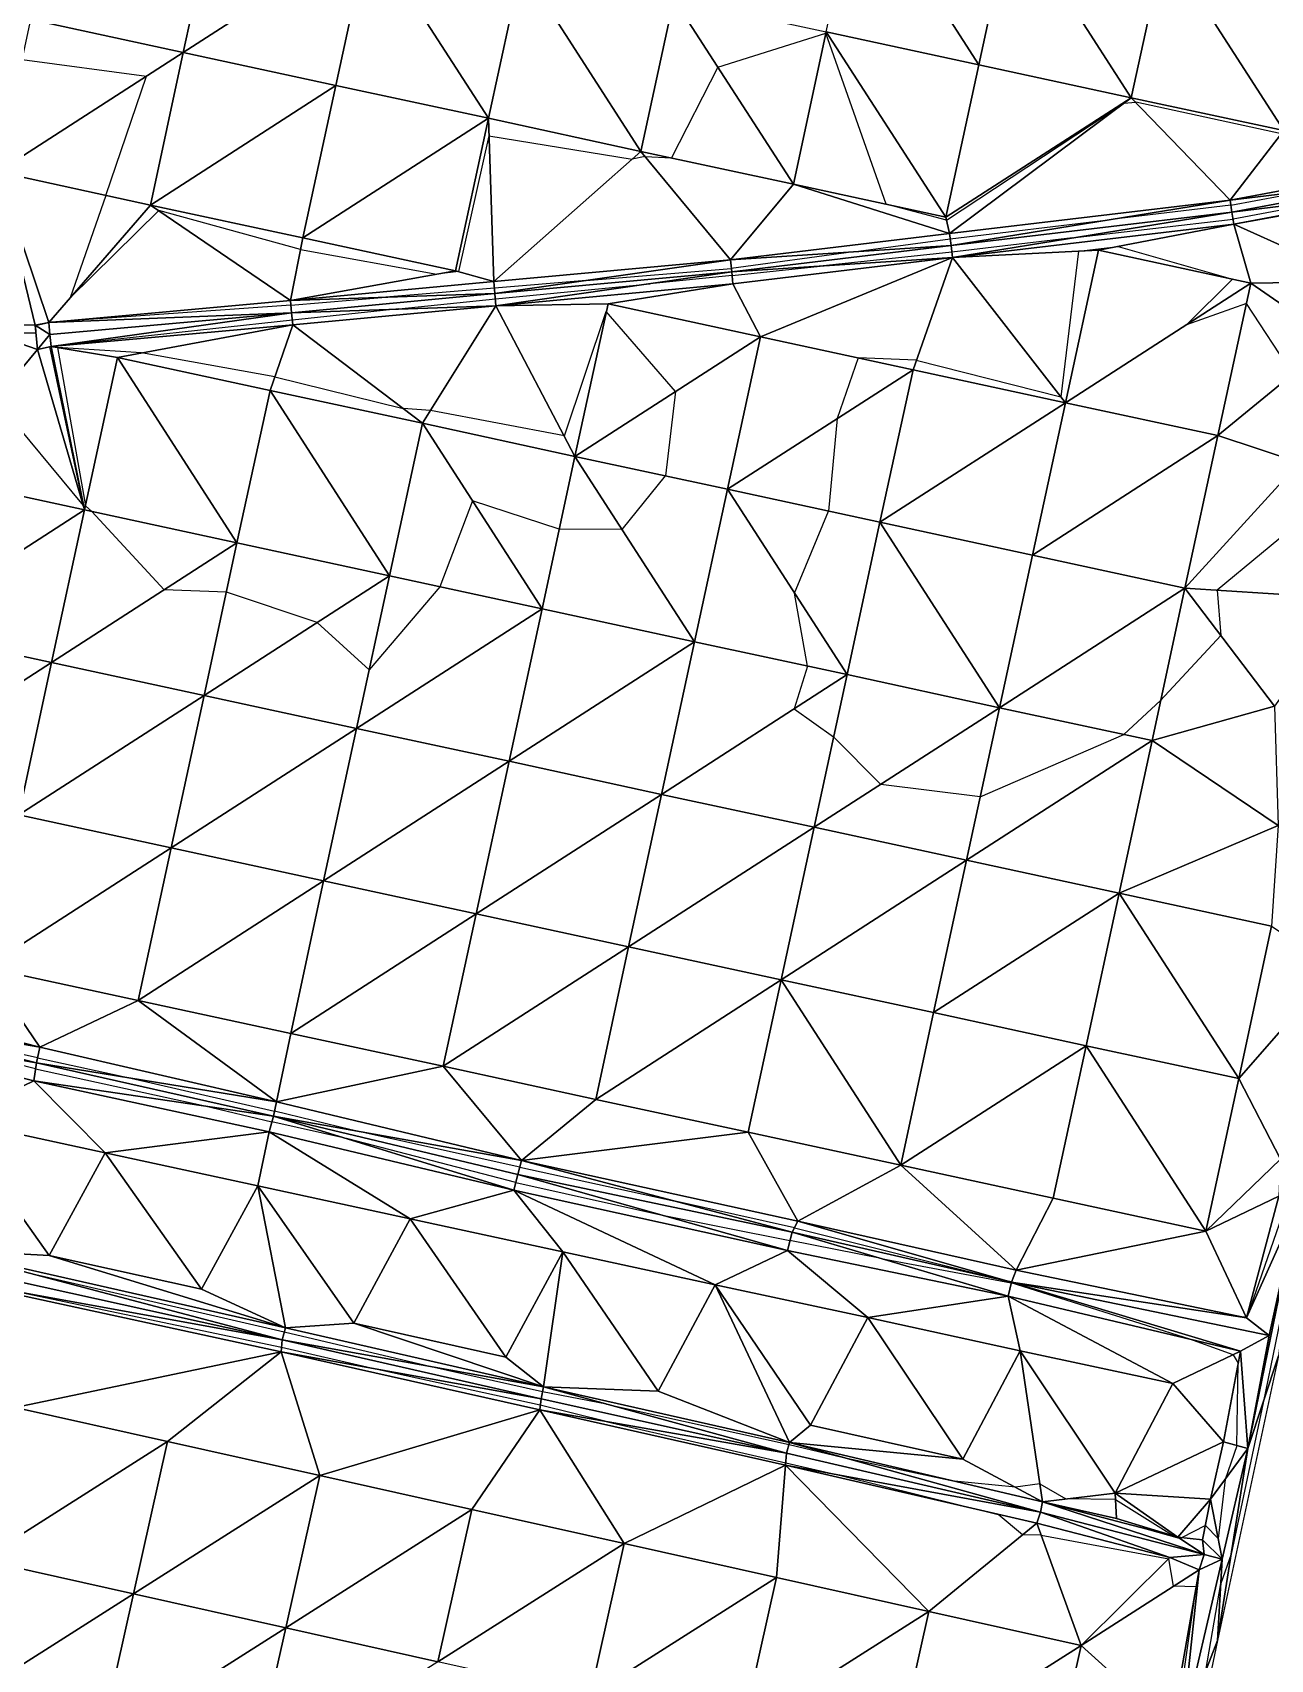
# Model space of a CAD drawing. Extents: x 452550 to 453808, y 451368 to 453069.
# Drawn here: x 453307 to 453386.4, y 452665.6 to 452769.9 of the extents above; entities that cross this region are included whole.
import ezdxf

# ---------------------------------------------------------------- set-up
doc = ezdxf.new("R2010")
doc.units = 0
doc.header["$LTSCALE"] = 0.35
doc.header["$MEASUREMENT"] = 0
doc.linetypes.add('DASHED', pattern=[5442.857143, 3628.571429, -1814.285714])
doc.layers.add('Default', color=42, linetype='Continuous', lineweight=25)
doc.layers.add('FPS_Contours-Minor', color=40, linetype='DASHED', lineweight=25)

msp = doc.modelspace()

# ---------------------------------------------------------------- linework, layer by layer
at = {"layer": 'Default', "color": 8, "linetype": 'Continuous', "lineweight": 25}
for points in [[(453357.9, 452769.94, 14), (453360.02, 452779.71, 13.99), (453367.68, 452767.82, 13.99)], [(453367.68, 452767.82, 13.99), (453360.02, 452779.71, 13.99), (453369.79, 452777.6, 14.01)], [(453316.69, 452768.61, 14), (453306.92, 452770.72, 14), (453318.81, 452778.38, 13.99)], [(453316.69, 452768.61, 14), (453318.81, 452778.38, 13.99), (453328.58, 452776.27, 13.98)], [(453367.68, 452767.82, 13.99), (453369.79, 452777.6, 14.01), (453377.45, 452765.71, 14)], [(453377.45, 452765.71, 14), (453369.79, 452777.6, 14.01), (453379.57, 452775.49, 13.99)], [(453326.47, 452766.5, 13.98), (453316.69, 452768.61, 14), (453328.58, 452776.27, 13.98)], [(453326.47, 452766.5, 13.98), (453328.58, 452776.27, 13.98), (453336.24, 452764.39, 13.98)], [(453336.24, 452764.39, 13.98), (453328.58, 452776.27, 13.98), (453338.36, 452774.16, 13.97)], [(453377.45, 452765.71, 14), (453379.57, 452775.49, 13.99), (453387.23, 452763.6, 14)], [(453387.23, 452763.6, 14), (453379.57, 452775.49, 13.99), (453389.34, 452773.37, 13.99)], [(453336.24, 452764.39, 13.98), (453338.36, 452774.16, 13.97), (453346.02, 452762.27, 13.99)], [(453346.02, 452762.27, 13.99), (453338.36, 452774.16, 13.97), (453348.13, 452772.05, 13.98)], [(453346.02, 452762.27, 13.99), (453348.13, 452772.05, 13.98), (453355.79, 452760.16, 14.03)], [(453355.79, 452760.16, 14.03), (453348.13, 452772.05, 13.98), (453357.9, 452769.94, 14)], [(453304.81, 452760.95, 14.01), (453306.92, 452770.72, 14), (453316.69, 452768.61, 14)], [(453355.79, 452760.16, 14.03), (453357.9, 452769.94, 14), (453365.57, 452758.05, 13.98)], [(453365.57, 452758.05, 13.98), (453357.9, 452769.94, 14), (453367.68, 452767.82, 13.99)], [(453314.58, 452758.83, 13.99), (453304.81, 452760.95, 14.01), (453316.69, 452768.61, 14)], [(453314.58, 452758.83, 13.99), (453316.69, 452768.61, 14), (453326.47, 452766.5, 13.98)], [(453365.57, 452758.05, 13.98), (453367.68, 452767.82, 13.99), (453377.45, 452765.71, 14)], [(453324.36, 452756.72, 13.98), (453314.58, 452758.83, 13.99), (453326.47, 452766.5, 13.98)], [(453324.36, 452756.72, 13.98), (453326.47, 452766.5, 13.98), (453336.24, 452764.39, 13.98)], [(453365.8, 452757.01, 14.1), (453365.57, 452758.05, 13.98), (453377.45, 452765.71, 14)], [(453377.45, 452765.71, 14), (453383.78, 452759.15, 14.1), (453365.8, 452757.01, 14.1)], [(453377.45, 452765.71, 14), (453387.23, 452763.6, 14), (453383.78, 452759.15, 14.1)], [(453334.13, 452754.61, 13.99), (453324.36, 452756.72, 13.98), (453336.24, 452764.39, 13.98)], [(453334.13, 452754.61, 13.99), (453336.24, 452764.39, 13.98), (453336.59, 452753.93, 14.13)], [(453336.24, 452764.39, 13.98), (453346.02, 452762.27, 13.99), (453336.59, 452753.93, 14.13)], [(453387.23, 452763.6, 14), (453395.67, 452761.37, 14.1), (453383.78, 452759.15, 14.1)], [(453336.59, 452753.93, 14.13), (453346.02, 452762.27, 13.99), (453351.76, 452755.32, 14.16)], [(453346.02, 452762.27, 13.99), (453355.79, 452760.16, 14.03), (453351.76, 452755.32, 14.16)], [(453395.67, 452761.37, 14.1), (453395.83, 452760.6, 13.87), (453383.78, 452759.15, 14.1)], [(453302.7, 452751.17, 14.01), (453304.81, 452760.95, 14.01), (453307.19, 452751.13, 14.01)], [(453304.81, 452760.95, 14.01), (453314.58, 452758.83, 13.99), (453308.07, 452751.31, 14)], [(453304.81, 452760.95, 14.01), (453308.07, 452751.31, 14), (453307.19, 452751.13, 14.01)], [(453395.83, 452760.6, 13.87), (453383.9, 452758.38, 13.87), (453383.78, 452759.15, 14.1)], [(453383.9, 452758.38, 13.87), (453395.83, 452760.6, 13.87), (453395.99, 452759.84, 14.1)], [(453355.79, 452760.16, 14.03), (453365.8, 452757.01, 14.1), (453351.76, 452755.32, 14.16)], [(453355.79, 452760.16, 14.03), (453365.57, 452758.05, 13.98), (453365.8, 452757.01, 14.1)], [(453384.02, 452757.61, 14.1), (453383.9, 452758.38, 13.87), (453395.99, 452759.84, 14.1)], [(453393.04, 452759.22, 13.97), (453384.02, 452757.61, 14.1), (453395.99, 452759.84, 14.1)], [(453314.58, 452758.83, 13.99), (453323.56, 452752.71, 14.09), (453308.07, 452751.31, 14)], [(453314.58, 452758.83, 13.99), (453324.36, 452756.72, 13.98), (453323.56, 452752.71, 14.09)], [(453383.78, 452759.15, 14.1), (453365.9, 452756.24, 13.87), (453365.8, 452757.01, 14.1)], [(453383.78, 452759.15, 14.1), (453383.9, 452758.38, 13.87), (453365.9, 452756.24, 13.87)], [(453365.99, 452755.46, 14.1), (453365.9, 452756.24, 13.87), (453383.9, 452758.38, 13.87)], [(453365.99, 452755.46, 14.1), (453383.9, 452758.38, 13.87), (453384.02, 452757.61, 14.1)], [(453393.04, 452759.22, 13.97), (453392.19, 452753.93, 14.01), (453384.02, 452757.61, 14.1)], [(453375.34, 452755.94, 13.98), (453365.99, 452755.46, 14.1), (453384.02, 452757.61, 14.1)], [(453385.12, 452753.83, 14), (453375.34, 452755.94, 13.98), (453384.02, 452757.61, 14.1)], [(453392.19, 452753.93, 14.01), (453385.12, 452753.83, 14), (453384.02, 452757.61, 14.1)], [(453324.36, 452756.72, 13.98), (453334.13, 452754.61, 13.99), (453323.56, 452752.71, 14.09)], [(453365.8, 452757.01, 14.1), (453365.9, 452756.24, 13.87), (453351.76, 452755.32, 14.16)], [(453365.9, 452756.24, 13.87), (453351.84, 452754.54, 13.93), (453351.76, 452755.32, 14.16)], [(453351.84, 452754.54, 13.93), (453365.9, 452756.24, 13.87), (453365.99, 452755.46, 14.1)], [(453336.66, 452753.16, 13.9), (453336.59, 452753.93, 14.13), (453351.76, 452755.32, 14.16)], [(453336.66, 452753.16, 13.9), (453351.76, 452755.32, 14.16), (453351.84, 452754.54, 13.93)], [(453351.92, 452753.77, 14.16), (453351.84, 452754.54, 13.93), (453365.99, 452755.46, 14.1)], [(453353.68, 452750.39, 14.02), (453351.92, 452753.77, 14.16), (453365.99, 452755.46, 14.1)], [(453363.46, 452748.27, 13.99), (453353.68, 452750.39, 14.02), (453365.99, 452755.46, 14.1)], [(453373.23, 452746.16, 14), (453363.46, 452748.27, 13.99), (453365.99, 452755.46, 14.1)], [(453375.34, 452755.94, 13.98), (453373.23, 452746.16, 14), (453365.99, 452755.46, 14.1)], [(453373.23, 452746.16, 14), (453375.34, 452755.94, 13.98), (453385.12, 452753.83, 14)], [(453334.13, 452754.61, 13.99), (453336.59, 452753.93, 14.13), (453323.56, 452752.71, 14.09)], [(453336.73, 452752.38, 14.13), (453336.66, 452753.16, 13.9), (453351.84, 452754.54, 13.93)], [(453336.73, 452752.38, 14.13), (453351.84, 452754.54, 13.93), (453351.92, 452753.77, 14.16)], [(453336.59, 452753.93, 14.13), (453336.66, 452753.16, 13.9), (453323.56, 452752.71, 14.09)], [(453336.66, 452753.16, 13.9), (453323.63, 452751.93, 13.86), (453323.56, 452752.71, 14.09)], [(453336.73, 452752.38, 14.13), (453323.63, 452751.93, 13.86), (453336.66, 452753.16, 13.9)], [(453343.91, 452752.5, 14), (453336.73, 452752.38, 14.13), (453351.92, 452753.77, 14.16)], [(453353.68, 452750.39, 14.02), (453343.91, 452752.5, 14), (453351.92, 452753.77, 14.16)], [(453383, 452744.05, 13.99), (453373.23, 452746.16, 14), (453385.12, 452753.83, 14)], [(453383, 452744.05, 13.99), (453385.12, 452753.83, 14), (453390.43, 452750.15, 14.01)], [(453390.43, 452750.15, 14.01), (453385.12, 452753.83, 14), (453392.19, 452753.93, 14.01)], [(453323.56, 452752.71, 14.09), (453323.63, 452751.93, 13.86), (453308.07, 452751.31, 14)], [(453336.73, 452752.38, 14.13), (453323.7, 452751.16, 14.09), (453323.63, 452751.93, 13.86)], [(453336.73, 452752.38, 14.13), (453332.02, 452744.84, 13.98), (453323.7, 452751.16, 14.09)], [(453341.79, 452742.72, 13.98), (453332.02, 452744.84, 13.98), (453336.73, 452752.38, 14.13)], [(453343.91, 452752.5, 14), (453341.79, 452742.72, 13.98), (453336.73, 452752.38, 14.13)], [(453341.79, 452742.72, 13.98), (453343.91, 452752.5, 14), (453353.68, 452750.39, 14.02)], [(453300.58, 452741.4, 14.02), (453302.7, 452751.17, 14.01), (453307.35, 452749.57, 13.99)], [(453302.7, 452751.17, 14.01), (453307.19, 452751.13, 14.01), (453307.35, 452749.57, 13.99)], [(453308.07, 452751.31, 14), (453308.14, 452750.54, 13.77), (453307.19, 452751.13, 14.01)], [(453307.19, 452751.13, 14.01), (453308.14, 452750.54, 13.77), (453307.35, 452749.57, 13.99)], [(453323.63, 452751.93, 13.86), (453308.14, 452750.54, 13.77), (453308.07, 452751.31, 14)], [(453308.21, 452749.76, 14), (453308.14, 452750.54, 13.77), (453323.63, 452751.93, 13.86)], [(453308.21, 452749.76, 14), (453323.63, 452751.93, 13.86), (453323.7, 452751.16, 14.09)], [(453312.47, 452749.06, 13.99), (453308.21, 452749.76, 14), (453323.7, 452751.16, 14.09)], [(453322.25, 452746.95, 13.98), (453312.47, 452749.06, 13.99), (453323.7, 452751.16, 14.09)], [(453332.02, 452744.84, 13.98), (453322.25, 452746.95, 13.98), (453323.7, 452751.16, 14.09)], [(453307.35, 452749.57, 13.99), (453308.14, 452750.54, 13.77), (453308.21, 452749.76, 14)], [(453351.57, 452740.61, 14.01), (453341.79, 452742.72, 13.98), (453353.68, 452750.39, 14.02)], [(453351.57, 452740.61, 14.01), (453353.68, 452750.39, 14.02), (453363.46, 452748.27, 13.99)], [(453388.22, 452742.33, 13.96), (453383, 452744.05, 13.99), (453390.43, 452750.15, 14.01)], [(453310.36, 452739.29, 14), (453300.58, 452741.4, 14.02), (453307.35, 452749.57, 13.99)], [(453310.36, 452739.29, 14), (453307.35, 452749.57, 13.99), (453308.21, 452749.76, 14)], [(453312.47, 452749.06, 13.99), (453310.36, 452739.29, 14), (453308.21, 452749.76, 14)], [(453310.36, 452739.29, 14), (453312.47, 452749.06, 13.99), (453320.13, 452737.17, 13.99)], [(453320.13, 452737.17, 13.99), (453312.47, 452749.06, 13.99), (453322.25, 452746.95, 13.98)], [(453361.34, 452738.5, 13.99), (453351.57, 452740.61, 14.01), (453363.46, 452748.27, 13.99)], [(453361.34, 452738.5, 13.99), (453363.46, 452748.27, 13.99), (453373.23, 452746.16, 14)], [(453320.13, 452737.17, 13.99), (453322.25, 452746.95, 13.98), (453329.91, 452735.06, 13.99)], [(453329.91, 452735.06, 13.99), (453322.25, 452746.95, 13.98), (453332.02, 452744.84, 13.98)], [(453371.12, 452736.39, 13.99), (453361.34, 452738.5, 13.99), (453373.23, 452746.16, 14)], [(453371.12, 452736.39, 13.99), (453373.23, 452746.16, 14), (453383, 452744.05, 13.99)], [(453329.91, 452735.06, 13.99), (453332.02, 452744.84, 13.98), (453339.68, 452732.95, 14.02)], [(453339.68, 452732.95, 14.02), (453332.02, 452744.84, 13.98), (453341.79, 452742.72, 13.98)], [(453380.89, 452734.28, 13.98), (453371.12, 452736.39, 13.99), (453383, 452744.05, 13.99)], [(453380.89, 452734.28, 13.98), (453383, 452744.05, 13.99), (453388.22, 452742.33, 13.96)], [(453339.68, 452732.95, 14.02), (453341.79, 452742.72, 13.98), (453349.46, 452730.84, 14.03)], [(453349.46, 452730.84, 14.03), (453341.79, 452742.72, 13.98), (453351.57, 452740.61, 14.01)], [(453391.57, 452733.6, 14.07), (453380.89, 452734.28, 13.98), (453388.22, 452742.33, 13.96)], [(453298.47, 452731.62, 14.04), (453300.58, 452741.4, 14.02), (453310.36, 452739.29, 14)], [(453349.46, 452730.84, 14.03), (453351.57, 452740.61, 14.01), (453359.23, 452728.73, 13.99)], [(453359.23, 452728.73, 13.99), (453351.57, 452740.61, 14.01), (453361.34, 452738.5, 13.99)], [(453308.25, 452729.51, 14.01), (453298.47, 452731.62, 14.04), (453310.36, 452739.29, 14)], [(453308.25, 452729.51, 14.01), (453310.36, 452739.29, 14), (453320.13, 452737.17, 13.99)], [(453359.23, 452728.73, 13.99), (453361.34, 452738.5, 13.99), (453369.01, 452726.61, 13.97)], [(453369.01, 452726.61, 13.97), (453361.34, 452738.5, 13.99), (453371.12, 452736.39, 13.99)], [(453318.02, 452727.4, 14.02), (453308.25, 452729.51, 14.01), (453320.13, 452737.17, 13.99)], [(453318.02, 452727.4, 14.02), (453320.13, 452737.17, 13.99), (453329.91, 452735.06, 13.99)], [(453369.01, 452726.61, 13.97), (453371.12, 452736.39, 13.99), (453380.89, 452734.28, 13.98)], [(453327.8, 452725.29, 14.01), (453318.02, 452727.4, 14.02), (453329.91, 452735.06, 13.99)], [(453327.8, 452725.29, 14.01), (453329.91, 452735.06, 13.99), (453339.68, 452732.95, 14.02)], [(453378.78, 452724.5, 14.01), (453369.01, 452726.61, 13.97), (453380.89, 452734.28, 13.98)], [(453378.78, 452724.5, 14.01), (453380.89, 452734.28, 13.98), (453386.62, 452726.71, 14.03)], [(453380.89, 452734.28, 13.98), (453391.57, 452733.6, 14.07), (453386.62, 452726.71, 14.03)], [(453337.57, 452723.18, 14.02), (453327.8, 452725.29, 14.01), (453339.68, 452732.95, 14.02)], [(453337.57, 452723.18, 14.02), (453339.68, 452732.95, 14.02), (453349.46, 452730.84, 14.03)], [(453296.36, 452721.85, 14.02), (453298.47, 452731.62, 14.04), (453308.25, 452729.51, 14.01)], [(453347.34, 452721.06, 14.03), (453337.57, 452723.18, 14.02), (453349.46, 452730.84, 14.03)], [(453347.34, 452721.06, 14.03), (453349.46, 452730.84, 14.03), (453359.23, 452728.73, 13.99)], [(453306.14, 452719.74, 14.01), (453296.36, 452721.85, 14.02), (453308.25, 452729.51, 14.01)], [(453306.14, 452719.74, 14.01), (453308.25, 452729.51, 14.01), (453318.02, 452727.4, 14.02)], [(453357.12, 452718.95, 14.02), (453347.34, 452721.06, 14.03), (453359.23, 452728.73, 13.99)], [(453357.12, 452718.95, 14.02), (453359.23, 452728.73, 13.99), (453369.01, 452726.61, 13.97)], [(453315.91, 452717.63, 14.02), (453306.14, 452719.74, 14.01), (453318.02, 452727.4, 14.02)], [(453315.91, 452717.63, 14.02), (453318.02, 452727.4, 14.02), (453327.8, 452725.29, 14.01)], [(453366.89, 452716.84, 14.02), (453357.12, 452718.95, 14.02), (453369.01, 452726.61, 13.97)], [(453366.89, 452716.84, 14.02), (453369.01, 452726.61, 13.97), (453378.78, 452724.5, 14.01)], [(453386.87, 452719.07, 14.03), (453378.78, 452724.5, 14.01), (453386.62, 452726.71, 14.03)], [(453325.68, 452715.51, 14), (453315.91, 452717.63, 14.02), (453327.8, 452725.29, 14.01)], [(453325.68, 452715.51, 14), (453327.8, 452725.29, 14.01), (453337.57, 452723.18, 14.02)], [(453376.67, 452714.73, 14.02), (453366.89, 452716.84, 14.02), (453378.78, 452724.5, 14.01)], [(453376.67, 452714.73, 14.02), (453378.78, 452724.5, 14.01), (453386.87, 452719.07, 14.03)], [(453335.46, 452713.4, 14.04), (453325.68, 452715.51, 14), (453337.57, 452723.18, 14.02)], [(453335.46, 452713.4, 14.04), (453337.57, 452723.18, 14.02), (453347.34, 452721.06, 14.03)], [(453345.23, 452711.29, 14.02), (453335.46, 452713.4, 14.04), (453347.34, 452721.06, 14.03)], [(453345.23, 452711.29, 14.02), (453347.34, 452721.06, 14.03), (453357.12, 452718.95, 14.02)], [(453304.02, 452709.96, 14.12), (453306.14, 452719.74, 14.01), (453315.91, 452717.63, 14.02)], [(453355.01, 452709.18, 14.03), (453345.23, 452711.29, 14.02), (453357.12, 452718.95, 14.02)], [(453355.01, 452709.18, 14.03), (453357.12, 452718.95, 14.02), (453366.89, 452716.84, 14.02)], [(453386.44, 452712.62, 14.02), (453376.67, 452714.73, 14.02), (453386.87, 452719.07, 14.03)], [(453313.8, 452707.85, 14.1), (453304.02, 452709.96, 14.12), (453315.91, 452717.63, 14.02)], [(453313.8, 452707.85, 14.1), (453315.91, 452717.63, 14.02), (453325.68, 452715.51, 14)], [(453364.78, 452707.07, 14.01), (453355.01, 452709.18, 14.03), (453366.89, 452716.84, 14.02)], [(453364.78, 452707.07, 14.01), (453366.89, 452716.84, 14.02), (453376.67, 452714.73, 14.02)], [(453323.57, 452705.74, 14.1), (453313.8, 452707.85, 14.1), (453325.68, 452715.51, 14)], [(453323.57, 452705.74, 14.1), (453325.68, 452715.51, 14), (453335.46, 452713.4, 14.04)], [(453374.56, 452704.95, 14.03), (453364.78, 452707.07, 14.01), (453376.67, 452714.73, 14.02)], [(453374.56, 452704.95, 14.03), (453376.67, 452714.73, 14.02), (453384.33, 452702.84, 14.03)], [(453384.33, 452702.84, 14.03), (453376.67, 452714.73, 14.02), (453386.44, 452712.62, 14.02)], [(453333.35, 452703.63, 14.11), (453323.57, 452705.74, 14.1), (453335.46, 452713.4, 14.04)], [(453333.35, 452703.63, 14.11), (453335.46, 452713.4, 14.04), (453345.23, 452711.29, 14.02)], [(453384.33, 452702.84, 14.03), (453386.44, 452712.62, 14.02), (453390.51, 452709.89, 14.08)], [(453343.12, 452701.51, 14.11), (453333.35, 452703.63, 14.11), (453345.23, 452711.29, 14.02)], [(453343.12, 452701.51, 14.11), (453345.23, 452711.29, 14.02), (453355.01, 452709.18, 14.03)], [(453293.4, 452708.45, 14.07), (453304.02, 452709.96, 14.12), (453307.5, 452704.85, 14.07)], [(453304.02, 452709.96, 14.12), (453313.8, 452707.85, 14.1), (453307.5, 452704.85, 14.07)], [(453387.02, 452697.68, 14.06), (453384.33, 452702.84, 14.03), (453390.51, 452709.89, 14.08)], [(453293.18, 452707.34, 13.99), (453293.4, 452708.45, 14.07), (453307.5, 452704.85, 14.07)], [(453352.9, 452699.4, 14.1), (453343.12, 452701.51, 14.11), (453355.01, 452709.18, 14.03)], [(453352.9, 452699.4, 14.1), (453355.01, 452709.18, 14.03), (453362.67, 452697.29, 14.11)], [(453362.67, 452697.29, 14.11), (453355.01, 452709.18, 14.03), (453364.78, 452707.07, 14.01)], [(453292.96, 452706.28, 14.06), (453293.18, 452707.34, 13.99), (453307.28, 452703.86, 13.97)], [(453307.5, 452704.85, 14.07), (453307.28, 452703.86, 13.97), (453293.18, 452707.34, 13.99)], [(453307.5, 452704.85, 14.07), (453313.8, 452707.85, 14.1), (453322.67, 452701.35, 14.05)], [(453313.8, 452707.85, 14.1), (453323.57, 452705.74, 14.1), (453322.67, 452701.35, 14.05)], [(453307.1, 452702.7, 14.06), (453301.91, 452700.19, 14.11), (453292.96, 452706.28, 14.06)], [(453307.28, 452703.86, 13.97), (453307.1, 452702.7, 14.06), (453292.96, 452706.28, 14.06)], [(453362.67, 452697.29, 14.11), (453364.78, 452707.07, 14.01), (453374.56, 452704.95, 14.03)], [(453323.57, 452705.74, 14.1), (453333.35, 452703.63, 14.11), (453322.67, 452701.35, 14.05)], [(453307.28, 452703.86, 13.97), (453307.5, 452704.85, 14.07), (453322.67, 452701.35, 14.05)], [(453372.44, 452695.18, 14.1), (453362.67, 452697.29, 14.11), (453374.56, 452704.95, 14.03)], [(453372.44, 452695.18, 14.1), (453374.56, 452704.95, 14.03), (453382.22, 452693.07, 14.14)], [(453382.22, 452693.07, 14.14), (453374.56, 452704.95, 14.03), (453384.33, 452702.84, 14.03)], [(453307.1, 452702.7, 14.06), (453307.28, 452703.86, 13.97), (453322.47, 452700.44, 13.97)], [(453322.67, 452701.35, 14.05), (453322.47, 452700.44, 13.97), (453307.28, 452703.86, 13.97)], [(453322.67, 452701.35, 14.05), (453333.35, 452703.63, 14.11), (453338.36, 452697.59, 14.06)], [(453333.35, 452703.63, 14.11), (453343.12, 452701.51, 14.11), (453338.36, 452697.59, 14.06)], [(453311.69, 452698.08, 14.11), (453301.91, 452700.19, 14.11), (453307.1, 452702.7, 14.06)], [(453322.2, 452699.42, 14.05), (453311.69, 452698.08, 14.11), (453307.1, 452702.7, 14.06)], [(453322.47, 452700.44, 13.97), (453322.2, 452699.42, 14.05), (453307.1, 452702.7, 14.06)], [(453382.22, 452693.07, 14.14), (453384.33, 452702.84, 14.03), (453387.02, 452697.68, 14.06)], [(453322.47, 452700.44, 13.97), (453322.67, 452701.35, 14.05), (453338.36, 452697.59, 14.06)], [(453338.36, 452697.59, 14.06), (453343.12, 452701.51, 14.11), (453352.9, 452699.4, 14.1)], [(453301.91, 452700.19, 14.11), (453308.09, 452691.51, 14.06), (453301.06, 452691.88, 14.02)], [(453308.09, 452691.51, 14.06), (453301.91, 452700.19, 14.11), (453311.69, 452698.08, 14.11)], [(453322.47, 452700.44, 13.97), (453337.87, 452695.69, 14.06), (453322.2, 452699.42, 14.05)], [(453322.47, 452700.44, 13.97), (453338.14, 452696.7, 13.94), (453337.87, 452695.69, 14.06)], [(453338.36, 452697.59, 14.06), (453338.14, 452696.7, 13.94), (453322.47, 452700.44, 13.97)], [(453321.46, 452695.96, 14.1), (453311.69, 452698.08, 14.11), (453322.2, 452699.42, 14.05)], [(453331.23, 452693.85, 14.12), (453321.46, 452695.96, 14.1), (453322.2, 452699.42, 14.05)], [(453337.87, 452695.69, 14.06), (453331.23, 452693.85, 14.12), (453322.2, 452699.42, 14.05)], [(453338.36, 452697.59, 14.06), (453352.9, 452699.4, 14.1), (453356.08, 452693.7, 14.06)], [(453352.9, 452699.4, 14.1), (453362.67, 452697.29, 14.11), (453356.08, 452693.7, 14.06)], [(453317.85, 452689.34, 14.05), (453308.09, 452691.51, 14.06), (453311.69, 452698.08, 14.11)], [(453317.85, 452689.34, 14.05), (453311.69, 452698.08, 14.11), (453321.46, 452695.96, 14.1)], [(453355.71, 452692.99, 13.96), (453338.14, 452696.7, 13.94), (453338.36, 452697.59, 14.06)], [(453355.71, 452692.99, 13.96), (453338.36, 452697.59, 14.06), (453356.08, 452693.7, 14.06)], [(453356.08, 452693.7, 14.06), (453362.67, 452697.29, 14.11), (453370.07, 452690.56, 14.07)], [(453362.67, 452697.29, 14.11), (453372.44, 452695.18, 14.1), (453370.07, 452690.56, 14.07)], [(453382.22, 452693.07, 14.14), (453387.02, 452697.68, 14.06), (453386.9, 452695.31, 14.09)], [(453317.85, 452689.34, 14.05), (453321.46, 452695.96, 14.1), (453323.23, 452686.86, 14.03)], [(453321.46, 452695.96, 14.1), (453327.61, 452687.16, 14.05), (453323.23, 452686.86, 14.03)], [(453327.61, 452687.16, 14.05), (453321.46, 452695.96, 14.1), (453331.23, 452693.85, 14.12)], [(453341.01, 452691.74, 14.1), (453331.23, 452693.85, 14.12), (453337.87, 452695.69, 14.06)], [(453338.14, 452696.7, 13.94), (453355.41, 452691.82, 14.05), (453337.87, 452695.69, 14.06)], [(453355.41, 452691.82, 14.05), (453350.78, 452689.63, 14.11), (453337.87, 452695.69, 14.06)], [(453350.78, 452689.63, 14.11), (453341.01, 452691.74, 14.1), (453337.87, 452695.69, 14.06)], [(453338.14, 452696.7, 13.94), (453355.71, 452692.99, 13.96), (453355.41, 452691.82, 14.05)], [(453372.44, 452695.18, 14.1), (453382.22, 452693.07, 14.14), (453370.07, 452690.56, 14.07)], [(453382.22, 452693.07, 14.14), (453386.9, 452695.31, 14.09), (453384.84, 452687.5, 14)], [(453386.9, 452695.31, 14.09), (453388.15, 452694.88, 13.9), (453384.84, 452687.5, 14)], [(453388.15, 452694.88, 13.9), (453386.29, 452686.37, 13.9), (453384.84, 452687.5, 14)], [(453386.29, 452686.37, 13.9), (453388.15, 452694.88, 13.9), (453384.91, 452679.13, 13.91)], [(453388.15, 452694.88, 13.9), (453386.89, 452685.08, 14.09), (453384.91, 452679.13, 13.91)], [(453337.37, 452684.98, 14.04), (453327.61, 452687.16, 14.05), (453331.23, 452693.85, 14.12)], [(453337.37, 452684.98, 14.04), (453331.23, 452693.85, 14.12), (453341.01, 452691.74, 14.1)], [(453369.76, 452689.79, 14), (453355.71, 452692.99, 13.96), (453356.08, 452693.7, 14.06)], [(453369.76, 452689.79, 14), (453356.08, 452693.7, 14.06), (453370.07, 452690.56, 14.07)], [(453355.71, 452692.99, 13.96), (453369.55, 452688.9, 14.06), (453355.41, 452691.82, 14.05)], [(453355.71, 452692.99, 13.96), (453369.76, 452689.79, 14), (453369.55, 452688.9, 14.06)], [(453370.07, 452690.56, 14.07), (453382.22, 452693.07, 14.14), (453384.84, 452687.5, 14)], [(453323.02, 452686.09, 13.95), (453300.85, 452691, 13.94), (453301.06, 452691.88, 14.02)], [(453323.23, 452686.86, 14.03), (453323.02, 452686.09, 13.95), (453301.06, 452691.88, 14.02)], [(453308.09, 452691.51, 14.06), (453323.23, 452686.86, 14.03), (453301.06, 452691.88, 14.02)], [(453308.09, 452691.51, 14.06), (453317.85, 452689.34, 14.05), (453323.23, 452686.86, 14.03)], [(453337.37, 452684.98, 14.04), (453341.01, 452691.74, 14.1), (453339.77, 452683.08, 14.04)], [(453341.01, 452691.74, 14.1), (453347.13, 452682.8, 14.06), (453339.77, 452683.08, 14.04)], [(453347.13, 452682.8, 14.06), (453341.01, 452691.74, 14.1), (453350.78, 452689.63, 14.11)], [(453360.56, 452687.52, 14.08), (453350.78, 452689.63, 14.11), (453355.41, 452691.82, 14.05)], [(453369.55, 452688.9, 14.06), (453360.56, 452687.52, 14.08), (453355.41, 452691.82, 14.05)], [(453300.78, 452690.13, 14.02), (453300.85, 452691, 13.94), (453323.02, 452686.09, 13.95)], [(453369.76, 452689.79, 14), (453370.07, 452690.56, 14.07), (453384.84, 452687.5, 14)], [(453300.78, 452690.13, 14.02), (453323.02, 452686.09, 13.95), (453322.96, 452685.32, 14.03)], [(453305.91, 452681.75, 14.07), (453300.78, 452690.13, 14.02), (453322.96, 452685.32, 14.03)], [(453347.13, 452682.8, 14.06), (453350.78, 452689.63, 14.11), (453355.54, 452679.52, 14.03)], [(453350.78, 452689.63, 14.11), (453356.89, 452680.62, 14.04), (453355.54, 452679.52, 14.03)], [(453356.89, 452680.62, 14.04), (453350.78, 452689.63, 14.11), (453360.56, 452687.52, 14.08)], [(453369.76, 452689.79, 14), (453384.44, 452685.37, 13.98), (453369.55, 452688.9, 14.06)], [(453386.29, 452686.37, 13.9), (453384.44, 452685.37, 13.98), (453369.76, 452689.79, 14)], [(453384.84, 452687.5, 14), (453386.29, 452686.37, 13.9), (453369.76, 452689.79, 14)], [(453370.33, 452685.4, 14.1), (453360.56, 452687.52, 14.08), (453369.55, 452688.9, 14.06)], [(453380.11, 452683.29, 14.14), (453370.33, 452685.4, 14.1), (453369.55, 452688.9, 14.06)], [(453384.44, 452685.37, 13.98), (453380.11, 452683.29, 14.14), (453369.55, 452688.9, 14.06)], [(453366.65, 452678.45, 14.03), (453356.89, 452680.62, 14.04), (453360.56, 452687.52, 14.08)], [(453366.65, 452678.45, 14.03), (453360.56, 452687.52, 14.08), (453370.33, 452685.4, 14.1)], [(453339.77, 452683.08, 14.04), (453323.02, 452686.09, 13.95), (453323.23, 452686.86, 14.03)], [(453327.61, 452687.16, 14.05), (453339.77, 452683.08, 14.04), (453323.23, 452686.86, 14.03)], [(453327.61, 452687.16, 14.05), (453337.37, 452684.98, 14.04), (453339.77, 452683.08, 14.04)], [(453384.91, 452679.13, 13.91), (453384.44, 452685.37, 13.98), (453386.29, 452686.37, 13.9)], [(453322.96, 452685.32, 14.03), (453315.67, 452679.58, 14.08), (453305.91, 452681.75, 14.07)], [(453325.43, 452677.4, 14.07), (453315.67, 452679.58, 14.08), (453322.96, 452685.32, 14.03)], [(453322.96, 452685.32, 14.03), (453323.02, 452686.09, 13.95), (453339.63, 452682.32, 13.94)], [(453322.96, 452685.32, 14.03), (453339.63, 452682.32, 13.94), (453339.53, 452681.61, 14.04)], [(453325.43, 452677.4, 14.07), (453322.96, 452685.32, 14.03), (453339.53, 452681.61, 14.04)], [(453339.77, 452683.08, 14.04), (453339.63, 452682.32, 13.94), (453323.02, 452686.09, 13.95)], [(453366.65, 452678.45, 14.03), (453370.33, 452685.4, 14.1), (453371.76, 452675.72, 13.99)], [(453376.41, 452676.27, 14.03), (453370.33, 452685.4, 14.1), (453380.11, 452683.29, 14.14)], [(453370.33, 452685.4, 14.1), (453376.41, 452676.27, 14.03), (453371.76, 452675.72, 13.99)], [(453383.35, 452679.55, 14.11), (453380.11, 452683.29, 14.14), (453384.44, 452685.37, 13.98)], [(453384.91, 452679.13, 13.91), (453383.35, 452679.55, 14.11), (453384.44, 452685.37, 13.98)], [(453386.89, 452685.08, 14.09), (453382.98, 452666.83, 14.07), (453384.91, 452679.13, 13.91)], [(453376.41, 452676.27, 14.03), (453380.11, 452683.29, 14.14), (453383.35, 452679.55, 14.11)], [(453339.53, 452681.61, 14.04), (453339.63, 452682.32, 13.94), (453355.35, 452678.83, 13.89)], [(453355.35, 452678.83, 13.89), (453339.63, 452682.32, 13.94), (453339.77, 452683.08, 14.04)], [(453347.13, 452682.8, 14.06), (453355.54, 452679.52, 14.03), (453339.77, 452683.08, 14.04)], [(453355.54, 452679.52, 14.03), (453355.35, 452678.83, 13.89), (453339.77, 452683.08, 14.04)], [(453303.73, 452671.99, 14.08), (453305.91, 452681.75, 14.07), (453315.67, 452679.58, 14.08)], [(453339.53, 452681.61, 14.04), (453335.19, 452675.22, 14.05), (453325.43, 452677.4, 14.07)], [(453344.95, 452673.04, 14.08), (453335.19, 452675.22, 14.05), (453339.53, 452681.61, 14.04)], [(453344.95, 452673.04, 14.08), (453339.53, 452681.61, 14.04), (453355.29, 452678.07, 14.03)], [(453339.53, 452681.61, 14.04), (453355.35, 452678.83, 13.89), (453355.29, 452678.07, 14.03)], [(453355.54, 452679.52, 14.03), (453356.89, 452680.62, 14.04), (453366.65, 452678.45, 14.03)], [(453313.49, 452669.82, 14.09), (453303.73, 452671.99, 14.08), (453315.67, 452679.58, 14.08)], [(453313.49, 452669.82, 14.09), (453315.67, 452679.58, 14.08), (453325.43, 452677.4, 14.07)], [(453371.62, 452675.05, 13.91), (453355.35, 452678.83, 13.89), (453355.54, 452679.52, 14.03)], [(453371.76, 452675.72, 13.99), (453371.62, 452675.05, 13.91), (453355.54, 452679.52, 14.03)], [(453366.65, 452678.45, 14.03), (453371.76, 452675.72, 13.99), (453355.54, 452679.52, 14.03)], [(453382.53, 452675.88, 14.06), (453376.41, 452676.27, 14.03), (453383.35, 452679.55, 14.11)], [(453384.91, 452679.13, 13.91), (453382.53, 452675.88, 14.06), (453383.35, 452679.55, 14.11)], [(453382.53, 452675.88, 14.06), (453384.91, 452679.13, 13.91), (453383.28, 452672.03, 13.97)], [(453384.91, 452679.13, 13.91), (453382.98, 452666.83, 14.07), (453383.28, 452672.03, 13.97)], [(453354.71, 452670.86, 14.05), (453344.95, 452673.04, 14.08), (453355.29, 452678.07, 14.03)], [(453364.47, 452668.69, 14.03), (453354.71, 452670.86, 14.05), (453355.29, 452678.07, 14.03)], [(453355.29, 452678.07, 14.03), (453355.35, 452678.83, 13.89), (453371.62, 452675.05, 13.91)], [(453371.39, 452674.34, 14), (453364.47, 452668.69, 14.03), (453355.29, 452678.07, 14.03)], [(453371.62, 452675.05, 13.91), (453371.39, 452674.34, 14), (453355.29, 452678.07, 14.03)], [(453323.25, 452667.64, 14.09), (453313.49, 452669.82, 14.09), (453325.43, 452677.4, 14.07)], [(453323.25, 452667.64, 14.09), (453325.43, 452677.4, 14.07), (453335.19, 452675.22, 14.05)], [(453376.41, 452676.27, 14.03), (453376.51, 452674.65, 13.91), (453371.76, 452675.72, 13.99)], [(453376.41, 452676.27, 14.03), (453382.53, 452675.88, 14.06), (453380.43, 452673.44, 14.01)], [(453376.51, 452674.65, 13.91), (453376.41, 452676.27, 14.03), (453380.43, 452673.44, 14.01)], [(453382.53, 452675.88, 14.06), (453382.02, 452673.28, 13.97), (453380.43, 452673.44, 14.01)], [(453382.53, 452675.88, 14.06), (453383.28, 452672.03, 13.97), (453382.02, 452673.28, 13.97)], [(453333.01, 452665.46, 14.08), (453323.25, 452667.64, 14.09), (453335.19, 452675.22, 14.05)], [(453333.01, 452665.46, 14.08), (453335.19, 452675.22, 14.05), (453344.95, 452673.04, 14.08)], [(453379.92, 452672.14, 14), (453371.39, 452674.34, 14), (453371.62, 452675.05, 13.91)], [(453382.11, 452672.34, 13.92), (453371.62, 452675.05, 13.91), (453371.76, 452675.72, 13.99)], [(453379.92, 452672.14, 14), (453371.62, 452675.05, 13.91), (453382.11, 452672.34, 13.92)], [(453376.51, 452674.65, 13.91), (453380.43, 452673.44, 14.01), (453371.76, 452675.72, 13.99)], [(453380.43, 452673.44, 14.01), (453382.11, 452672.34, 13.92), (453371.76, 452675.72, 13.99)], [(453374.23, 452666.51, 14.05), (453364.47, 452668.69, 14.03), (453371.39, 452674.34, 14)], [(453379.92, 452672.14, 14), (453374.23, 452666.51, 14.05), (453371.39, 452674.34, 14)], [(453342.77, 452663.28, 14.08), (453333.01, 452665.46, 14.08), (453344.95, 452673.04, 14.08)], [(453342.77, 452663.28, 14.08), (453344.95, 452673.04, 14.08), (453354.71, 452670.86, 14.05)], [(453382.02, 452673.28, 13.97), (453382.11, 452672.34, 13.92), (453380.43, 452673.44, 14.01)], [(453383.28, 452672.03, 13.97), (453382.11, 452672.34, 13.92), (453382.02, 452673.28, 13.97)], [(453301.55, 452662.23, 14.06), (453303.73, 452671.99, 14.08), (453313.49, 452669.82, 14.09)], [(453374.23, 452666.51, 14.05), (453379.92, 452672.14, 14), (453381.8, 452671.35, 13.99)], [(453379.92, 452672.14, 14), (453382.11, 452672.34, 13.92), (453381.8, 452671.35, 13.99)], [(453381.8, 452671.35, 13.99), (453383.28, 452672.03, 13.97), (453380.69, 452660.93, 13.85)], [(453383.28, 452672.03, 13.97), (453382.98, 452666.83, 14.07), (453380.69, 452660.93, 13.85)], [(453382.11, 452672.34, 13.92), (453383.28, 452672.03, 13.97), (453381.8, 452671.35, 13.99)], [(453352.53, 452661.1, 14.04), (453342.77, 452663.28, 14.08), (453354.71, 452670.86, 14.05)], [(453352.53, 452661.1, 14.04), (453354.71, 452670.86, 14.05), (453364.47, 452668.69, 14.03)], [(453380.02, 452661.27, 14.11), (453374.23, 452666.51, 14.05), (453381.8, 452671.35, 13.99)], [(453380.69, 452660.93, 13.85), (453380.02, 452661.27, 14.11), (453381.8, 452671.35, 13.99)], [(453311.31, 452660.06, 14.06), (453301.55, 452662.23, 14.06), (453313.49, 452669.82, 14.09)], [(453311.31, 452660.06, 14.06), (453313.49, 452669.82, 14.09), (453323.25, 452667.64, 14.09)], [(453362.29, 452658.93, 14.05), (453352.53, 452661.1, 14.04), (453364.47, 452668.69, 14.03)], [(453362.29, 452658.93, 14.05), (453364.47, 452668.69, 14.03), (453374.23, 452666.51, 14.05)], [(453321.07, 452657.88, 14.07), (453311.31, 452660.06, 14.06), (453323.25, 452667.64, 14.09)], [(453321.07, 452657.88, 14.07), (453323.25, 452667.64, 14.09), (453333.01, 452665.46, 14.08)], [(453372.05, 452656.75, 14.08), (453362.29, 452658.93, 14.05), (453374.23, 452666.51, 14.05)], [(453372.05, 452656.75, 14.08), (453374.23, 452666.51, 14.05), (453380.02, 452661.27, 14.11)], [(453382.98, 452666.83, 14.07), (453379.75, 452651.41, 14.14), (453380.69, 452660.93, 13.85)]]:
    msp.add_3dface(points, dxfattribs=at)
at = {"layer": 'FPS_Contours-Minor', "color": 12, "linetype": 'Continuous', "lineweight": 25}
for p, q in [((453350.95, 452767.67, 14), (453357.88, 452769.84, 14)), ((453361.73, 452758.88, 14), (453357.88, 452769.84, 14)), ((453306.37, 452768.15, 14), (453314.34, 452767.09, 14)), ((453350.95, 452767.67, 14), (453347.98, 452761.85, 14)), ((453311.73, 452759.45, 14), (453314.34, 452767.09, 14)), ((453365.61, 452757.87, 14), (453376.98, 452765.36, 14)), ((453376.98, 452765.36, 14), (453377.73, 452765.43, 14)), ((453387.07, 452763.4, 14), (453377.73, 452765.43, 14)), ((453336.28, 452763.27, 14), (453334.33, 452754.56, 14)), ((453336.28, 452763.27, 14), (453345.45, 452761.77, 14)), ((453346.29, 452761.94, 14), (453345.45, 452761.77, 14)), ((453346.29, 452761.94, 14), (453347.98, 452761.85, 14)), ((453311.73, 452759.45, 14), (453309.43, 452752.88, 14)), ((453383.83, 452758.83, 14), (453388.83, 452759.76, 14)), ((453315.12, 452758.47, 14), (453309.43, 452752.88, 14)), ((453324.21, 452755.97, 14), (453315.12, 452758.47, 14)), ((453365.61, 452757.87, 14), (453361.73, 452758.88, 14)), ((453383.83, 452758.83, 14), (453376.16, 452757.91, 14)), ((453390.9, 452759.22, 14), (453383.97, 452757.93, 14)), ((453365.84, 452756.67, 14), (453376.16, 452757.91, 14)), ((453373.69, 452756.72, 14), (453383.97, 452757.93, 14)), ((453359.65, 452755.83, 14), (453365.84, 452756.67, 14)), ((453373.69, 452756.72, 14), (453365.95, 452755.81, 14)), ((453374.06, 452755.87, 14), (453376.6, 452756.18, 14)), ((453376.6, 452756.18, 14), (453383.93, 452754.08, 14)), ((453324.21, 452755.97, 14), (453332.94, 452754.4, 14)), ((453359.65, 452755.83, 14), (453351.81, 452754.77, 14)), ((453365.95, 452755.81, 14), (453357.5, 452754.91, 14)), ((453374.06, 452755.87, 14), (453372.94, 452746.53, 14)), ((453334.33, 452754.56, 14), (453332.94, 452754.4, 14)), ((453342.52, 452754, 14), (453351.81, 452754.77, 14)), ((453351.86, 452754.31, 14), (453346.58, 452753.79, 14)), ((453351.86, 452754.31, 14), (453357.5, 452754.91, 14)), ((453383.93, 452754.08, 14), (453380.98, 452751.16, 14)), ((453336.63, 452753.5, 14), (453329.66, 452752.92, 14)), ((453342.52, 452754, 14), (453336.63, 452753.5, 14)), ((453336.69, 452752.81, 14), (453346.58, 452753.79, 14)), ((453323.59, 452752.41, 14), (453308.23, 452751.32, 14)), ((453323.59, 452752.41, 14), (453329.66, 452752.92, 14)), ((453330.51, 452752.17, 14), (453323.68, 452751.46, 14)), ((453330.51, 452752.17, 14), (453336.69, 452752.81, 14)), ((453341.11, 452744.03, 14), (453343.8, 452752.01, 14)), ((453348.24, 452746.88, 14), (453343.8, 452752.01, 14)), ((453384.83, 452752.52, 14), (453380.98, 452751.16, 14)), ((453387.8, 452747.99, 14), (453384.83, 452752.52, 14)), ((453307.21, 452751.11, 14), (453308.07, 452751.31, 14)), ((453307.21, 452751.11, 14), (453307.24, 452750.63, 14)), ((453308.07, 452751.31, 14), (453308.23, 452751.32, 14)), ((453323.68, 452751.46, 14), (453308.37, 452749.78, 14)), ((453304.27, 452750.63, 14), (453307.24, 452750.63, 14)), ((453308.21, 452749.76, 14), (453308.12, 452749.74, 14)), ((453308.12, 452749.74, 14), (453310.27, 452739.58, 14)), ((453308.21, 452749.76, 14), (453308.37, 452749.78, 14)), ((453314.02, 452749.35, 14), (453308.62, 452749.69, 14)), ((453308.62, 452749.69, 14), (453310.42, 452739.55, 14)), ((453322.55, 452747.82, 14), (453314.02, 452749.35, 14)), ((453359.94, 452749.03, 14), (453358.59, 452745.14, 14)), ((453363.67, 452748.88, 14), (453359.94, 452749.03, 14)), ((453363.67, 452748.88, 14), (453372.94, 452746.53, 14)), ((453322.55, 452747.82, 14), (453330.78, 452745.78, 14)), ((453348.24, 452746.88, 14), (453347.6, 452741.47, 14)), ((453304.66, 452746.32, 14), (453310.27, 452739.58, 14)), ((453332.54, 452745.66, 14), (453330.78, 452745.78, 14)), ((453341.11, 452744.03, 14), (453332.54, 452745.66, 14)), ((453358.59, 452745.14, 14), (453358.05, 452739.21, 14)), ((453344.82, 452738.03, 14), (453347.6, 452741.47, 14)), ((453310.42, 452739.55, 14), (453310.82, 452739.19, 14)), ((453335.22, 452739.87, 14), (453333.12, 452734.37, 14)), ((453340.78, 452738.05, 14), (453335.22, 452739.87, 14)), ((453315.46, 452734.16, 14), (453310.82, 452739.19, 14)), ((453355.86, 452733.96, 14), (453358.05, 452739.21, 14)), ((453389.33, 452739.42, 14), (453382.96, 452734.15, 14)), ((453344.82, 452738.03, 14), (453340.78, 452738.05, 14)), ((453333.12, 452734.37, 14), (453328.61, 452729.04, 14)), ((453319.45, 452734.02, 14), (453315.46, 452734.16, 14)), ((453325.27, 452732.07, 14), (453319.45, 452734.02, 14)), ((453356.69, 452729.27, 14), (453355.86, 452733.96, 14)), ((453382.96, 452734.15, 14), (453383.19, 452731.24, 14)), ((453325.27, 452732.07, 14), (453328.61, 452729.04, 14)), ((453383.19, 452731.24, 14), (453379.33, 452727.07, 14)), ((453356.69, 452729.27, 14), (453355.84, 452726.54, 14)), ((453376.98, 452724.89, 14), (453379.33, 452727.07, 14)), ((453355.84, 452726.54, 14), (453358.37, 452724.75, 14)), ((453367.77, 452720.89, 14), (453376.98, 452724.89, 14)), ((453361.39, 452721.7, 14), (453358.37, 452724.75, 14)), ((453367.77, 452720.89, 14), (453361.39, 452721.7, 14)), ((453307.35, 452704.17, 14), (453294.16, 452707.17, 14)), ((453307.22, 452703.47, 14), (453302.15, 452704.73, 14)), ((453307.35, 452704.17, 14), (453313.33, 452702.87, 14)), ((453307.22, 452703.47, 14), (453318.06, 452701.09, 14)), ((453313.33, 452702.87, 14), (453322.54, 452700.75, 14)), ((453318.06, 452701.09, 14), (453322.37, 452700.08, 14)), ((453327.23, 452698.97, 14), (453322.37, 452700.08, 14)), ((453327.44, 452699.55, 14), (453322.54, 452700.75, 14)), ((453338, 452696.18, 14), (453327.23, 452698.97, 14)), ((453338.25, 452697.16, 14), (453327.44, 452699.55, 14)), ((453338.25, 452697.16, 14), (453348.21, 452694.98, 14)), ((453338, 452696.18, 14), (453347.3, 452694.11, 14)), ((453355.86, 452693.27, 14), (453348.21, 452694.98, 14)), ((453387.48, 452695.11, 14), (453384.87, 452687.59, 14)), ((453347.3, 452694.11, 14), (453355.57, 452692.46, 14)), ((453355.86, 452693.27, 14), (453369.26, 452689.93, 14)), ((453361.42, 452691.3, 14), (453355.57, 452692.46, 14)), ((453361.42, 452691.3, 14), (453369.75, 452689.76, 14)), ((453323.16, 452686.58, 14), (453306.95, 452690.32, 14)), ((453369.77, 452689.82, 14), (453369.26, 452689.93, 14)), ((453381.21, 452686.13, 14), (453369.75, 452689.76, 14)), ((453369.77, 452689.82, 14), (453384.63, 452687.55, 14)), ((453387.49, 452689.75, 14), (453385.89, 452682.06, 14)), ((453322.98, 452685.6, 14), (453306.22, 452689.14, 14)), ((453384.83, 452687.54, 14), (453384.63, 452687.55, 14)), ((453384.83, 452687.54, 14), (453384.87, 452687.59, 14)), ((453332.58, 452684.37, 14), (453323.16, 452686.58, 14)), ((453328.72, 452684.29, 14), (453322.98, 452685.6, 14)), ((453383.97, 452685.14, 14), (453381.21, 452686.13, 14)), ((453339.57, 452681.92, 14), (453328.72, 452684.29, 14)), ((453339.71, 452682.77, 14), (453332.58, 452684.37, 14)), ((453383.97, 452685.14, 14), (453384.29, 452684.6, 14)), ((453384.22, 452679.31, 14), (453384.29, 452684.6, 14)), ((453343.81, 452681.98, 14), (453339.71, 452682.77, 14)), ((453343.87, 452680.84, 14), (453339.57, 452681.92, 14)), ((453343.81, 452681.98, 14), (453355.51, 452679.39, 14)), ((453385.89, 452682.06, 14), (453383.85, 452672.35, 14)), ((453343.87, 452680.84, 14), (453355.31, 452678.22, 14)), ((453355.51, 452679.39, 14), (453358.92, 452678.58, 14)), ((453384.22, 452679.31, 14), (453383.46, 452677.15, 14)), ((453355.31, 452678.22, 14), (453358.92, 452677.39, 14)), ((453358.92, 452678.58, 14), (453366.11, 452677.04, 14)), ((453358.92, 452677.39, 14), (453368.92, 452674.91, 14)), ((453370.02, 452676.65, 14), (453366.11, 452677.04, 14)), ((453383.46, 452677.15, 14), (453383.02, 452673.37, 14)), ((453371.59, 452676.86, 14), (453370.02, 452676.65, 14)), ((453371.59, 452676.86, 14), (453373.26, 452675.9, 14)), ((453376.43, 452675.87, 14), (453373.26, 452675.9, 14)), ((453376.43, 452675.87, 14), (453380.2, 452673.51, 14)), ((453370.47, 452673.59, 14), (453368.92, 452674.91, 14)), ((453380.2, 452673.51, 14), (453377.96, 452674.09, 14)), ((453380.53, 452673.37, 14), (453377.96, 452674.09, 14)), ((453382.2, 452674.19, 14), (453380.67, 452673.41, 14)), ((453382.2, 452674.19, 14), (453383.02, 452673.37, 14)), ((453371.67, 452673.58, 14), (453370.47, 452673.59, 14)), ((453371.67, 452673.58, 14), (453379.85, 452672.07, 14)), ((453380.53, 452673.37, 14), (453380.67, 452673.41, 14)), ((453380.15, 452670.3, 14), (453379.85, 452672.07, 14)), ((453383.85, 452672.35, 14), (453383.19, 452670.49, 14)), ((453381.61, 452670.27, 14), (453380.15, 452670.3, 14)), ((453380.3, 452661.13, 14), (453381.61, 452670.27, 14)), ((453382.23, 452664.9, 14), (453383.19, 452670.49, 14))]:
    msp.add_line(p, q, dxfattribs=at)

doc.saveas('drawing.dxf')
